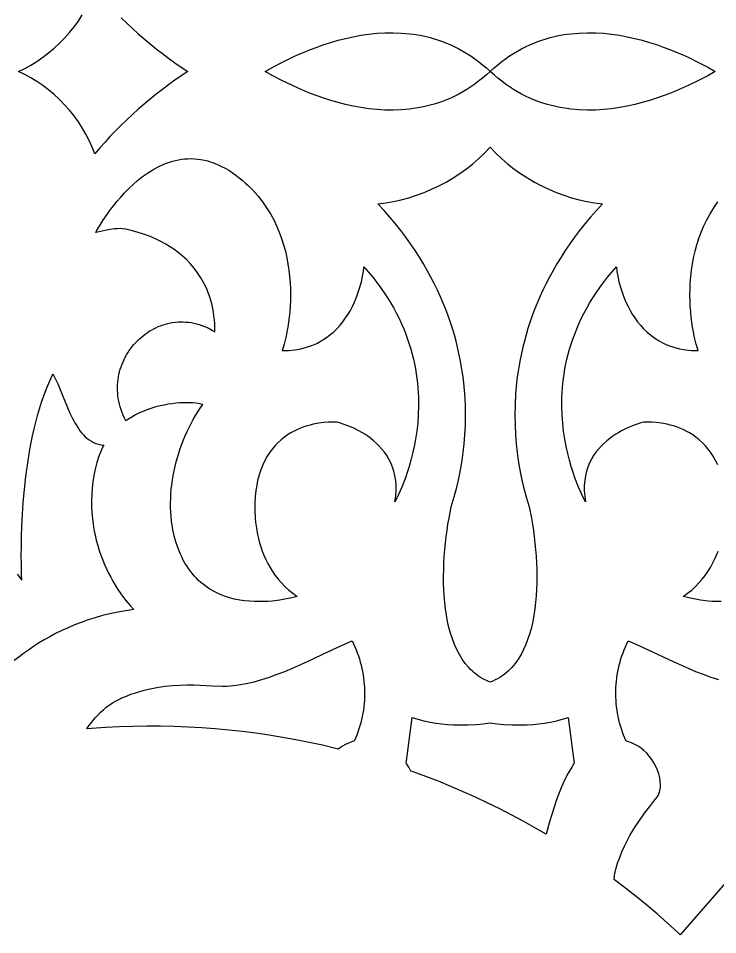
# Model space of a CAD drawing. Extents: x -350 to 350, y -780 to 780.
# Drawn here: x 157.6 to 209.8, y 519.3 to 587.7 of the extents above; entities that cross this region are included whole.
import ezdxf

# ---------------------------------------------------------------- set-up
doc = ezdxf.new("R2010")
doc.units = 0
doc.layers.add('LAYER_1', color=18, linetype='CONTINUOUS')

msp = doc.modelspace()

# ---------------------------------------------------------------- linework, layer by layer
at = {"layer": 'LAYER_1'}
for points in [[(165.251, 587.76), (165.669, 587.355), (166.094, 586.957), (166.527, 586.567), (166.966, 586.185), (167.412, 585.812), (167.865, 585.447), (168.323, 585.09), (168.788, 584.743), (169.258, 584.404), (169.734, 584.074), (170.215, 583.75), (169.734, 583.427), (169.258, 583.097), (168.788, 582.758), (168.323, 582.41), (167.865, 582.054), (167.412, 581.689), (166.966, 581.315), (166.527, 580.934), (166.094, 580.544), (165.669, 580.146), (165.251, 579.741), (164.84, 579.328), (164.437, 578.907), (164.043, 578.48), (163.656, 578.045), (163.278, 577.603), (163.087, 578.098), (162.867, 578.585), (162.62, 579.063), (162.347, 579.53), (162.049, 579.984), (161.729, 580.425), (161.386, 580.85), (161.024, 581.259), (160.642, 581.649), (160.244, 582.02), (159.829, 582.369), (159.401, 582.696), (158.959, 582.999), (158.506, 583.276), (158.043, 583.526), (157.572, 583.75), (158.043, 583.975), (158.506, 584.225), (158.959, 584.502), (159.401, 584.805), (159.829, 585.131), (160.244, 585.481), (160.642, 585.852), (161.024, 586.242), (161.386, 586.651), (161.729, 587.076), (162.049, 587.517), (162.347, 587.971)], [(209.787, 554.369), (209.625, 554.707), (209.45, 555.02), (209.261, 555.309), (209.06, 555.576), (208.848, 555.821), (208.628, 556.045), (208.4, 556.249), (208.166, 556.434), (207.928, 556.601), (207.686, 556.751), (207.442, 556.885), (207.197, 557.003), (206.954, 557.107), (206.713, 557.198), (206.476, 557.276), (206.244, 557.342), (206.018, 557.398), (205.593, 557.481), (205.212, 557.533), (204.885, 557.56), (204.625, 557.57), (204.35, 557.569), (204.251, 557.553), (204.055, 557.504), (203.778, 557.419), (203.435, 557.295), (203.043, 557.128), (202.617, 556.916), (202.395, 556.791), (202.172, 556.655), (201.947, 556.505), (201.724, 556.342), (201.504, 556.165), (201.289, 555.974), (201.081, 555.769), (200.882, 555.548), (200.695, 555.313), (200.52, 555.061), (200.361, 554.794), (200.218, 554.51), (200.094, 554.209), (199.991, 553.892), (199.911, 553.556), (199.855, 553.202), (199.827, 552.83), (199.827, 552.439), (199.857, 552.029), (199.921, 551.6), (199.82, 551.791), (199.638, 552.164), (199.4, 552.705), (199.13, 553.402), (198.99, 553.805), (198.852, 554.241), (198.717, 554.71), (198.59, 555.21), (198.473, 555.739), (198.369, 556.295), (198.281, 556.877), (198.213, 557.483), (198.167, 558.112), (198.147, 558.762), (198.154, 559.432), (198.194, 560.119), (198.226, 560.468), (198.268, 560.822), (198.318, 561.179), (198.379, 561.54), (198.45, 561.903), (198.531, 562.27), (198.623, 562.64), (198.726, 563.012), (198.841, 563.387), (198.968, 563.763), (199.108, 564.142), (199.26, 564.523), (199.426, 564.905), (199.605, 565.289), (199.798, 565.673), (200.005, 566.059), (200.227, 566.446), (200.464, 566.833), (200.717, 567.22), (200.985, 567.608), (201.27, 567.995), (201.571, 568.383), (201.889, 568.77), (202.225, 569.156), (202.265, 568.801), (202.324, 568.466), (202.416, 568.05), (202.549, 567.569), (202.726, 567.04), (202.834, 566.763), (202.956, 566.48), (203.092, 566.195), (203.243, 565.908), (203.41, 565.622), (203.594, 565.339), (203.795, 565.061), (204.015, 564.791), (204.253, 564.531), (204.511, 564.282), (204.789, 564.046), (205.088, 563.827), (205.41, 563.626), (205.754, 563.445), (206.121, 563.287), (206.513, 563.152), (206.929, 563.045), (207.371, 562.967), (207.839, 562.919), (208.084, 562.908), (208.335, 562.905), (208.183, 563.395), (208.039, 563.983), (207.973, 564.309), (207.911, 564.655), (207.856, 565.019), (207.809, 565.401), (207.77, 565.798), (207.741, 566.209), (207.722, 566.634), (207.716, 567.069), (207.722, 567.515), (207.742, 567.969), (207.778, 568.43), (207.83, 568.897), (207.9, 569.368), (207.988, 569.842), (208.095, 570.318), (208.224, 570.794), (208.374, 571.268), (208.547, 571.74), (208.745, 572.208), (208.967, 572.67), (209.216, 573.125), (209.493, 573.572), (209.798, 574.009)], [(157.471, 546.214), (157.654, 545.991), (157.828, 545.762), (157.816, 546.161), (157.797, 547.015), (157.793, 547.589), (157.796, 548.25), (157.809, 548.987), (157.835, 549.792), (157.877, 550.656), (157.938, 551.569), (158.022, 552.521), (158.13, 553.504), (158.266, 554.509), (158.434, 555.525), (158.53, 556.036), (158.635, 556.545), (158.749, 557.053), (158.873, 557.558), (159.007, 558.06), (159.151, 558.556), (159.306, 559.046), (159.471, 559.529), (159.649, 560.004), (159.838, 560.468), (160.039, 560.922), (160.154, 561.161), (160.352, 560.77), (160.538, 560.361), (160.891, 559.507), (161.242, 558.646), (161.426, 558.227), (161.62, 557.823), (161.827, 557.44), (162.051, 557.083), (162.171, 556.917), (162.296, 556.759), (162.427, 556.611), (162.565, 556.474), (162.71, 556.347), (162.862, 556.232), (163.022, 556.13), (163.19, 556.04), (163.366, 555.965), (163.552, 555.904), (163.748, 555.858), (163.953, 555.829), (163.862, 555.664), (163.698, 555.314), (163.555, 554.943), (163.434, 554.549), (163.312, 554.057), (163.214, 553.571), (163.138, 553.092), (163.083, 552.619), (163.049, 552.154), (163.034, 551.697), (163.038, 551.247), (163.059, 550.806), (163.097, 550.373), (163.15, 549.95), (163.217, 549.535), (163.298, 549.131), (163.391, 548.736), (163.496, 548.351), (163.611, 547.977), (163.735, 547.614), (163.868, 547.262), (164.008, 546.922), (164.155, 546.594), (164.307, 546.278), (164.464, 545.975), (164.624, 545.684), (164.951, 545.143), (165.279, 544.658), (165.601, 544.231), (165.908, 543.865), (166.194, 543.562), (165.584, 543.475), (164.99, 543.37), (164.413, 543.248), (163.851, 543.109), (163.305, 542.956), (162.775, 542.788), (162.26, 542.607), (161.761, 542.414), (161.278, 542.209), (160.809, 541.994), (160.356, 541.77), (159.918, 541.538), (159.495, 541.297), (159.087, 541.051), (158.694, 540.798), (158.316, 540.542), (157.952, 540.281), (157.603, 540.018), (157.269, 539.753)], [(210.052, 544.153), (209.711, 544.159), (209.382, 544.176), (209.069, 544.202), (208.496, 544.273), (208.008, 544.357), (207.622, 544.439), (207.221, 544.539), (207.544, 544.775), (207.845, 545.023), (208.126, 545.281), (208.386, 545.549), (208.627, 545.825), (208.848, 546.109), (209.052, 546.4), (209.238, 546.697), (209.407, 546.999), (209.559, 547.305), (209.696, 547.614), (209.819, 547.926)], [(216.989, 530.743), (206.985, 519.283), (206.781, 519.475), (206.026, 520.16), (205.26, 520.831), (204.484, 521.488), (203.697, 522.13), (202.9, 522.757), (202.093, 523.37), (202.045, 523.405), (202.093, 523.725), (202.192, 524.173), (202.318, 524.615), (202.468, 525.05), (202.638, 525.476), (202.825, 525.891), (203.026, 526.293), (203.237, 526.681), (203.454, 527.054), (203.675, 527.409), (203.896, 527.744), (204.324, 528.351), (204.71, 528.861), (205.029, 529.259), (205.251, 529.534), (205.351, 529.67), (205.401, 529.791), (205.442, 529.916), (205.473, 530.045), (205.496, 530.176), (205.509, 530.31), (205.515, 530.446), (205.501, 530.723), (205.457, 531.005), (205.385, 531.288), (205.286, 531.568), (205.165, 531.844), (205.021, 532.111), (204.859, 532.367), (204.68, 532.609), (204.485, 532.833), (204.279, 533.036), (204.062, 533.216), (203.837, 533.369), (203.606, 533.491), (203.339, 533.606), (203.078, 533.7), (202.952, 533.737), (202.853, 533.962), (202.762, 534.189), (202.677, 534.417), (202.599, 534.648), (202.528, 534.88), (202.463, 535.114), (202.405, 535.349), (202.354, 535.585), (202.309, 535.823), (202.271, 536.061), (202.24, 536.3), (202.215, 536.54), (202.197, 536.78), (202.185, 537.02), (202.181, 537.261), (202.183, 537.502), (202.191, 537.742), (202.206, 537.982), (202.228, 538.222), (202.257, 538.461), (202.292, 538.699), (202.333, 538.937), (202.382, 539.173), (202.437, 539.408), (202.498, 539.642), (202.566, 539.874), (202.641, 540.104), (202.722, 540.333), (202.81, 540.56), (202.905, 540.784), (203.006, 541.007), (203.114, 541.226), (203.671, 540.984), (204.228, 540.731), (205.339, 540.211), (206.453, 539.687), (207.573, 539.185), (208.136, 538.949), (208.703, 538.727), (209.274, 538.522), (209.848, 538.337)]]:
    msp.add_lwpolyline(points, dxfattribs=at)
for points in [[(200.665, 586.634), (201.268, 586.597), (201.864, 586.535), (202.452, 586.449), (203.03, 586.343), (203.597, 586.217), (204.151, 586.075), (204.692, 585.919), (205.218, 585.751), (205.727, 585.573), (206.218, 585.387), (206.69, 585.197), (207.141, 585.003), (207.57, 584.808), (208.357, 584.426), (209.04, 584.069), (209.608, 583.75), (209.04, 583.432), (208.357, 583.074), (207.57, 582.692), (207.141, 582.498), (206.69, 582.304), (206.218, 582.113), (205.727, 581.928), (205.218, 581.75), (204.692, 581.582), (204.151, 581.425), (203.597, 581.283), (203.03, 581.158), (202.452, 581.051), (201.864, 580.966), (201.268, 580.903), (200.665, 580.867), (200.056, 580.858), (199.442, 580.879), (198.826, 580.933), (198.518, 580.973), (198.209, 581.021), (197.899, 581.079), (197.591, 581.146), (197.282, 581.224), (196.974, 581.311), (196.666, 581.408), (196.359, 581.517), (196.054, 581.636), (195.749, 581.766), (195.445, 581.908), (195.144, 582.061), (194.843, 582.227), (194.545, 582.405), (194.248, 582.596), (193.954, 582.799), (193.662, 583.016), (193.373, 583.246), (193.086, 583.49), (192.801, 583.749), (192.516, 583.49), (192.229, 583.246), (191.939, 583.016), (191.647, 582.799), (191.353, 582.596), (191.057, 582.405), (190.758, 582.227), (190.458, 582.061), (190.156, 581.908), (189.853, 581.766), (189.548, 581.636), (189.242, 581.517), (188.935, 581.408), (188.628, 581.311), (188.32, 581.224), (188.011, 581.146), (187.702, 581.079), (187.393, 581.021), (187.084, 580.973), (186.775, 580.933), (186.159, 580.879), (185.546, 580.858), (184.937, 580.867), (184.334, 580.903), (183.738, 580.966), (183.15, 581.051), (182.572, 581.158), (182.005, 581.283), (181.45, 581.425), (180.909, 581.582), (180.384, 581.75), (179.875, 581.928), (179.384, 582.113), (178.912, 582.304), (178.461, 582.498), (178.031, 582.692), (177.244, 583.074), (176.561, 583.432), (175.994, 583.75), (176.561, 584.069), (177.244, 584.426), (178.031, 584.808), (178.461, 585.003), (178.912, 585.197), (179.384, 585.387), (179.875, 585.573), (180.384, 585.751), (180.909, 585.919), (181.45, 586.075), (182.005, 586.217), (182.572, 586.343), (183.15, 586.449), (183.738, 586.535), (184.334, 586.597), (184.937, 586.634), (185.546, 586.643), (186.159, 586.621), (186.775, 586.568), (187.084, 586.528), (187.393, 586.479), (187.702, 586.422), (188.011, 586.354), (188.32, 586.277), (188.628, 586.19), (188.935, 586.092), (189.242, 585.984), (189.548, 585.865), (189.853, 585.735), (190.156, 585.593), (190.458, 585.439), (190.758, 585.274), (191.057, 585.096), (191.353, 584.905), (191.647, 584.702), (191.939, 584.485), (192.229, 584.255), (192.516, 584.011), (192.801, 583.751), (193.086, 584.011), (193.373, 584.255), (193.662, 584.485), (193.954, 584.702), (194.248, 584.905), (194.545, 585.096), (194.843, 585.274), (195.144, 585.439), (195.445, 585.593), (195.749, 585.735), (196.054, 585.865), (196.359, 585.984), (196.666, 586.092), (196.974, 586.19), (197.282, 586.277), (197.591, 586.354), (197.899, 586.422), (198.209, 586.479), (198.518, 586.528), (198.826, 586.568), (199.442, 586.621), (200.056, 586.643)], [(193.214, 577.657), (193.649, 577.246), (194.104, 576.854), (194.578, 576.481), (195.07, 576.13), (195.577, 575.8), (196.099, 575.492), (196.634, 575.208), (197.18, 574.947), (197.735, 574.711), (198.298, 574.501), (198.868, 574.316), (199.443, 574.159), (200.021, 574.03), (200.601, 573.929), (201.182, 573.858), (200.726, 573.361), (200.292, 572.864), (199.877, 572.366), (199.481, 571.868), (199.105, 571.37), (198.748, 570.872), (198.409, 570.375), (198.088, 569.878), (197.784, 569.383), (197.497, 568.889), (197.227, 568.396), (196.974, 567.905), (196.736, 567.416), (196.513, 566.93), (196.305, 566.446), (196.112, 565.965), (195.933, 565.487), (195.768, 565.012), (195.616, 564.541), (195.476, 564.074), (195.35, 563.61), (195.235, 563.152), (195.132, 562.698), (195.04, 562.248), (194.959, 561.804), (194.888, 561.366), (194.827, 560.932), (194.775, 560.505), (194.699, 559.67), (194.656, 558.861), (194.642, 558.081), (194.655, 557.332), (194.69, 556.615), (194.745, 555.934), (194.816, 555.29), (194.9, 554.684), (194.994, 554.12), (195.093, 553.599), (195.195, 553.123), (195.297, 552.695), (195.484, 551.988), (195.629, 551.495), (195.704, 551.232), (195.874, 550.383), (195.951, 549.937), (196.022, 549.479), (196.085, 549.01), (196.141, 548.533), (196.189, 548.048), (196.227, 547.557), (196.256, 547.063), (196.275, 546.565), (196.283, 546.067), (196.279, 545.569), (196.264, 545.073), (196.235, 544.581), (196.193, 544.094), (196.137, 543.614), (196.066, 543.142), (195.98, 542.681), (195.878, 542.231), (195.759, 541.794), (195.623, 541.372), (195.469, 540.966), (195.297, 540.578), (195.105, 540.209), (194.893, 539.862), (194.661, 539.537), (194.408, 539.236), (194.273, 539.096), (194.133, 538.962), (193.987, 538.834), (193.835, 538.714), (193.678, 538.601), (193.515, 538.495), (193.346, 538.397), (193.17, 538.307), (192.989, 538.225), (192.801, 538.151), (192.612, 538.225), (192.431, 538.307), (192.256, 538.397), (192.087, 538.495), (191.924, 538.601), (191.766, 538.714), (191.615, 538.834), (191.469, 538.962), (191.328, 539.096), (191.194, 539.236), (190.94, 539.537), (190.708, 539.862), (190.497, 540.209), (190.305, 540.578), (190.132, 540.966), (189.978, 541.372), (189.842, 541.794), (189.723, 542.231), (189.621, 542.681), (189.535, 543.142), (189.464, 543.614), (189.408, 544.094), (189.366, 544.581), (189.338, 545.073), (189.322, 545.569), (189.319, 546.067), (189.327, 546.565), (189.345, 547.063), (189.374, 547.557), (189.413, 548.048), (189.461, 548.533), (189.516, 549.01), (189.58, 549.479), (189.65, 549.937), (189.727, 550.383), (189.897, 551.232), (189.972, 551.495), (190.117, 551.988), (190.305, 552.695), (190.406, 553.123), (190.509, 553.599), (190.608, 554.12), (190.701, 554.684), (190.785, 555.29), (190.856, 555.934), (190.911, 556.615), (190.947, 557.332), (190.959, 558.081), (190.946, 558.861), (190.903, 559.67), (190.826, 560.505), (190.775, 560.932), (190.714, 561.366), (190.643, 561.804), (190.562, 562.248), (190.47, 562.698), (190.367, 563.152), (190.252, 563.61), (190.125, 564.074), (189.986, 564.541), (189.834, 565.012), (189.669, 565.487), (189.489, 565.965), (189.296, 566.446), (189.089, 566.93), (188.866, 567.416), (188.628, 567.905), (188.374, 568.396), (188.104, 568.889), (187.818, 569.383), (187.514, 569.878), (187.193, 570.375), (186.854, 570.872), (186.496, 571.37), (186.12, 571.868), (185.725, 572.366), (185.31, 572.864), (184.875, 573.361), (184.42, 573.858), (185, 573.929), (185.58, 574.03), (186.158, 574.159), (186.733, 574.316), (187.303, 574.501), (187.867, 574.711), (188.422, 574.947), (188.968, 575.208), (189.502, 575.492), (190.024, 575.8), (190.532, 576.13), (191.023, 576.481), (191.498, 576.854), (191.953, 577.246), (192.387, 577.657), (192.801, 578.087)], [(170.714, 577.231), (170.959, 577.209), (171.207, 577.175), (171.457, 577.126), (171.709, 577.064), (171.965, 576.987), (172.222, 576.894), (172.482, 576.787), (172.744, 576.663), (173.008, 576.523), (173.274, 576.365), (173.542, 576.191), (173.812, 575.998), (174.049, 575.817), (174.276, 575.631), (174.496, 575.441), (174.707, 575.248), (175.104, 574.848), (175.469, 574.435), (175.804, 574.009), (176.109, 573.572), (176.385, 573.125), (176.634, 572.67), (176.857, 572.208), (177.054, 571.74), (177.228, 571.268), (177.378, 570.794), (177.506, 570.318), (177.614, 569.842), (177.702, 569.368), (177.771, 568.897), (177.823, 568.43), (177.859, 567.969), (177.88, 567.515), (177.886, 567.069), (177.879, 566.634), (177.861, 566.209), (177.832, 565.798), (177.793, 565.401), (177.745, 565.019), (177.69, 564.655), (177.629, 564.309), (177.562, 563.983), (177.418, 563.395), (177.267, 562.905), (177.518, 562.908), (177.762, 562.919), (178.231, 562.967), (178.673, 563.045), (179.089, 563.152), (179.481, 563.287), (179.848, 563.445), (180.192, 563.626), (180.513, 563.827), (180.813, 564.046), (181.091, 564.282), (181.349, 564.531), (181.587, 564.791), (181.806, 565.061), (182.007, 565.339), (182.191, 565.622), (182.358, 565.908), (182.51, 566.195), (182.646, 566.48), (182.767, 566.763), (182.875, 567.04), (183.053, 567.569), (183.185, 568.05), (183.278, 568.466), (183.337, 568.801), (183.377, 569.156), (183.713, 568.77), (184.031, 568.383), (184.332, 567.995), (184.617, 567.608), (184.885, 567.22), (185.137, 566.833), (185.375, 566.446), (185.597, 566.059), (185.804, 565.673), (185.997, 565.289), (186.176, 564.905), (186.341, 564.523), (186.494, 564.142), (186.633, 563.763), (186.76, 563.387), (186.875, 563.012), (186.979, 562.64), (187.071, 562.27), (187.152, 561.903), (187.223, 561.54), (187.283, 561.179), (187.334, 560.822), (187.375, 560.468), (187.408, 560.119), (187.447, 559.432), (187.455, 558.762), (187.434, 558.112), (187.388, 557.483), (187.32, 556.877), (187.233, 556.295), (187.129, 555.739), (187.012, 555.21), (186.884, 554.71), (186.75, 554.241), (186.612, 553.805), (186.472, 553.402), (186.202, 552.705), (185.964, 552.164), (185.782, 551.791), (185.681, 551.6), (185.744, 552.029), (185.775, 552.439), (185.775, 552.83), (185.746, 553.202), (185.691, 553.556), (185.611, 553.892), (185.508, 554.209), (185.384, 554.51), (185.241, 554.794), (185.081, 555.061), (184.907, 555.313), (184.719, 555.548), (184.521, 555.769), (184.313, 555.974), (184.098, 556.165), (183.878, 556.342), (183.655, 556.505), (183.43, 556.655), (183.206, 556.791), (182.985, 556.916), (182.559, 557.128), (182.166, 557.295), (181.824, 557.419), (181.547, 557.504), (181.351, 557.553), (181.252, 557.569), (180.976, 557.57), (180.716, 557.56), (180.39, 557.533), (180.008, 557.481), (179.583, 557.398), (179.358, 557.342), (179.126, 557.276), (178.889, 557.198), (178.648, 557.107), (178.404, 557.003), (178.16, 556.885), (177.916, 556.751), (177.674, 556.601), (177.435, 556.434), (177.201, 556.249), (176.973, 556.045), (176.753, 555.821), (176.542, 555.576), (176.341, 555.309), (176.152, 555.02), (175.976, 554.707), (175.815, 554.369), (175.67, 554.006), (175.542, 553.617), (175.434, 553.2), (175.366, 552.86), (175.306, 552.458), (175.261, 552.003), (175.235, 551.501), (175.233, 550.96), (175.261, 550.387), (175.289, 550.091), (175.325, 549.789), (175.372, 549.484), (175.43, 549.175), (175.499, 548.864), (175.581, 548.552), (175.675, 548.238), (175.783, 547.926), (175.905, 547.614), (176.042, 547.305), (176.195, 546.999), (176.364, 546.697), (176.55, 546.4), (176.753, 546.109), (176.975, 545.825), (177.216, 545.549), (177.476, 545.281), (177.756, 545.023), (178.058, 544.775), (178.381, 544.539), (177.98, 544.439), (177.594, 544.357), (177.106, 544.273), (176.533, 544.202), (176.219, 544.176), (175.891, 544.159), (175.549, 544.153), (175.197, 544.16), (174.836, 544.18), (174.468, 544.218), (174.095, 544.273), (173.72, 544.349), (173.344, 544.446), (172.97, 544.567), (172.599, 544.714), (172.234, 544.888), (171.877, 545.092), (171.529, 545.327), (171.36, 545.457), (171.194, 545.595), (171.031, 545.742), (170.872, 545.898), (170.717, 546.064), (170.567, 546.238), (170.421, 546.423), (170.279, 546.617), (170.143, 546.821), (170.012, 547.036), (169.886, 547.262), (169.767, 547.498), (169.653, 547.745), (169.546, 548.004), (169.446, 548.274), (169.352, 548.556), (169.26, 548.871), (169.18, 549.191), (169.111, 549.514), (169.055, 549.842), (169.009, 550.172), (168.974, 550.506), (168.951, 550.842), (168.938, 551.18), (168.936, 551.52), (168.944, 551.861), (168.962, 552.203), (168.99, 552.545), (169.028, 552.887), (169.075, 553.23), (169.132, 553.571), (169.198, 553.911), (169.273, 554.25), (169.356, 554.587), (169.449, 554.921), (169.55, 555.253), (169.659, 555.581), (169.776, 555.906), (169.9, 556.227), (170.033, 556.544), (170.173, 556.856), (170.32, 557.163), (170.474, 557.464), (170.635, 557.759), (170.803, 558.048), (170.978, 558.33), (171.158, 558.604), (171.345, 558.872), (171.186, 558.91), (171.008, 558.944), (170.812, 558.97), (170.599, 558.99), (170.37, 559.003), (170.127, 559.007), (169.872, 559.004), (169.606, 558.991), (169.329, 558.968), (169.044, 558.935), (168.752, 558.892), (168.454, 558.838), (168.152, 558.771), (167.847, 558.693), (167.541, 558.601), (167.234, 558.496), (166.929, 558.377), (166.626, 558.244), (166.327, 558.096), (166.033, 557.932), (165.746, 557.751), (165.607, 557.653), (165.5, 557.862), (165.404, 558.071), (165.317, 558.28), (165.241, 558.489), (165.175, 558.698), (165.119, 558.907), (165.071, 559.115), (165.034, 559.323), (165.005, 559.53), (164.986, 559.735), (164.975, 559.94), (164.973, 560.143), (164.979, 560.345), (164.994, 560.544), (165.016, 560.742), (165.047, 560.938), (165.085, 561.132), (165.131, 561.322), (165.184, 561.511), (165.244, 561.696), (165.312, 561.879), (165.386, 562.058), (165.467, 562.234), (165.554, 562.406), (165.647, 562.574), (165.747, 562.739), (165.852, 562.9), (165.963, 563.056), (166.08, 563.207), (166.202, 563.354), (166.33, 563.497), (166.462, 563.634), (166.599, 563.766), (166.741, 563.893), (166.887, 564.014), (167.037, 564.129), (167.192, 564.238), (167.35, 564.342), (167.513, 564.439), (167.678, 564.529), (167.847, 564.613), (168.02, 564.69), (168.195, 564.76), (168.373, 564.823), (168.554, 564.879), (168.737, 564.927), (168.923, 564.967), (169.11, 564.999), (169.3, 565.024), (169.491, 565.04), (169.684, 565.047), (169.878, 565.046), (170.074, 565.036), (170.27, 565.017), (170.468, 564.989), (170.666, 564.952), (170.864, 564.905), (171.063, 564.848), (171.262, 564.782), (171.461, 564.705), (171.659, 564.618), (171.857, 564.521), (172.055, 564.413), (172.251, 564.294), (172.247, 564.605), (172.233, 564.909), (172.21, 565.204), (172.178, 565.491), (172.138, 565.769), (172.088, 566.041), (172.031, 566.304), (171.966, 566.559), (171.894, 566.808), (171.815, 567.048), (171.728, 567.282), (171.635, 567.508), (171.431, 567.939), (171.204, 568.342), (170.957, 568.719), (170.692, 569.07), (170.411, 569.396), (170.118, 569.697), (169.814, 569.976), (169.501, 570.232), (169.183, 570.467), (168.862, 570.681), (168.539, 570.875), (168.217, 571.051), (167.9, 571.208), (167.588, 571.349), (167.286, 571.473), (166.994, 571.582), (166.452, 571.756), (165.984, 571.88), (165.607, 571.959), (165.341, 572.002), (165.205, 572.014), (164.973, 572.005), (164.741, 571.986), (164.279, 571.921), (163.819, 571.832), (163.363, 571.73), (163.442, 571.884), (163.619, 572.191), (163.889, 572.624), (164.248, 573.151), (164.459, 573.441), (164.69, 573.743), (164.942, 574.054), (165.212, 574.37), (165.502, 574.687), (165.81, 575.002), (166.135, 575.31), (166.477, 575.609), (166.836, 575.894), (167.211, 576.162), (167.601, 576.408), (168.006, 576.63), (168.425, 576.824), (168.64, 576.908), (168.858, 576.984), (169.079, 577.052), (169.304, 577.109), (169.531, 577.157), (169.762, 577.195), (169.996, 577.221), (170.232, 577.236), (170.472, 577.24)], [(182.595, 541.007), (182.697, 540.784), (182.791, 540.56), (182.879, 540.333), (182.961, 540.104), (183.035, 539.874), (183.104, 539.642), (183.165, 539.408), (183.22, 539.173), (183.268, 538.937), (183.31, 538.699), (183.345, 538.461), (183.374, 538.222), (183.395, 537.982), (183.411, 537.742), (183.419, 537.502), (183.421, 537.261), (183.416, 537.02), (183.405, 536.78), (183.387, 536.54), (183.362, 536.3), (183.331, 536.061), (183.293, 535.823), (183.248, 535.585), (183.197, 535.349), (183.139, 535.114), (183.074, 534.88), (183.002, 534.648), (182.924, 534.417), (182.84, 534.189), (182.748, 533.962), (182.65, 533.737), (182.523, 533.7), (182.263, 533.606), (181.995, 533.491), (181.765, 533.369), (181.54, 533.216), (181.452, 533.143), (181.258, 533.192), (180.275, 533.424), (179.287, 533.639), (178.295, 533.836), (177.299, 534.017), (176.299, 534.18), (175.295, 534.326), (174.287, 534.454), (173.276, 534.564), (172.263, 534.657), (171.246, 534.732), (170.226, 534.789), (169.204, 534.828), (168.18, 534.849), (167.154, 534.851), (166.126, 534.836), (165.096, 534.802), (164.065, 534.749), (163.033, 534.678), (162.682, 534.648), (162.764, 534.771), (162.939, 535.013), (163.121, 535.246), (163.31, 535.47), (163.507, 535.684), (163.711, 535.888), (163.921, 536.081), (164.137, 536.262), (164.36, 536.431), (164.588, 536.586), (164.822, 536.728), (165.062, 536.856), (165.306, 536.969), (165.646, 537.107), (165.981, 537.233), (166.312, 537.345), (166.638, 537.446), (166.96, 537.535), (167.278, 537.614), (167.898, 537.741), (168.498, 537.832), (169.075, 537.892), (169.631, 537.926), (170.162, 537.938), (170.668, 537.934), (171.147, 537.919), (172.022, 537.873), (172.776, 537.838), (173.106, 537.838), (173.401, 537.855), (173.998, 537.931), (174.589, 538.038), (175.174, 538.175), (175.753, 538.337), (176.328, 538.522), (176.899, 538.727), (177.465, 538.949), (178.029, 539.185), (179.149, 539.687), (180.262, 540.211), (181.374, 540.731), (181.93, 540.984), (182.488, 541.226)], [(199.066, 532.07), (199.021, 532.005), (198.885, 531.794), (198.627, 531.349), (198.385, 530.877), (198.159, 530.382), (197.948, 529.869), (197.75, 529.342), (197.565, 528.805), (197.392, 528.262), (197.23, 527.717), (196.973, 526.778), (196.18, 527.24), (195.301, 527.732), (194.413, 528.208), (193.517, 528.669), (192.614, 529.114), (191.704, 529.543), (190.786, 529.956), (189.861, 530.353), (188.929, 530.735), (187.991, 531.099), (187.046, 531.448), (186.884, 531.505), (186.716, 531.794), (186.581, 532.005), (186.535, 532.07), (186.974, 535.506), (187.406, 535.369), (187.858, 535.25), (188.309, 535.154), (188.755, 535.078), (189.193, 535.022), (189.621, 534.982), (190.034, 534.957), (190.431, 534.945), (191.162, 534.952), (191.788, 534.986), (192.286, 535.032), (192.801, 535.096), (193.315, 535.032), (193.813, 534.986), (194.44, 534.952), (195.17, 534.945), (195.567, 534.957), (195.981, 534.982), (196.408, 535.022), (196.847, 535.078), (197.293, 535.154), (197.743, 535.25), (198.196, 535.369), (198.628, 535.506)]]:
    msp.add_lwpolyline(points, close=True, dxfattribs=at)

doc.saveas('drawing.dxf')
